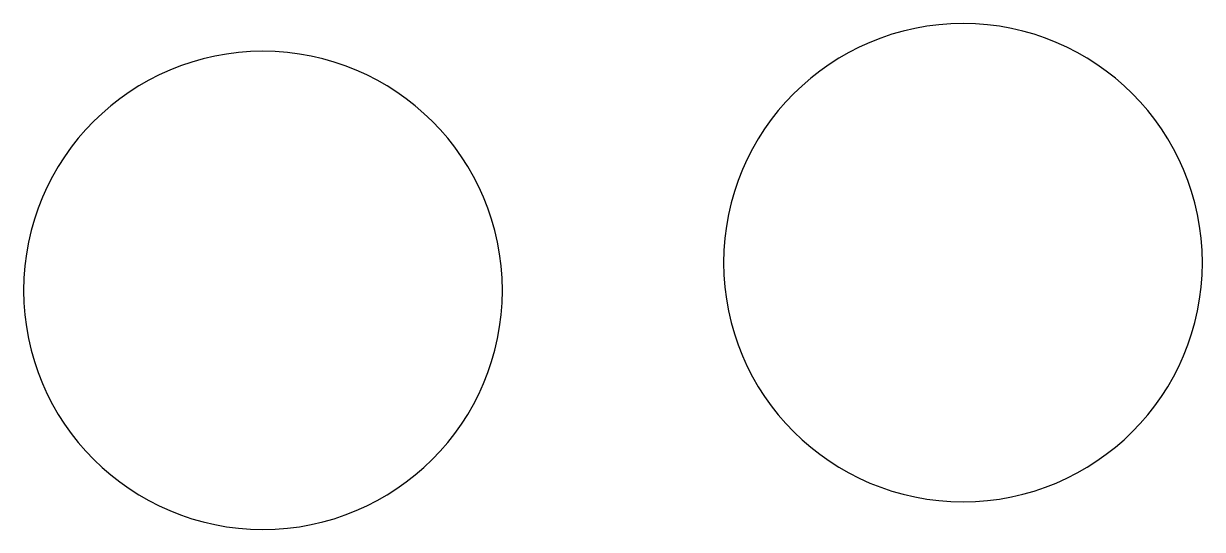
# Model space of a CAD drawing. Header units: centimetres. Extents: x -3.81 to 3.81, y -1.64 to 1.64.
import ezdxf

# ---------------------------------------------------------------- set-up
doc = ezdxf.new("R2010")
doc.units = ezdxf.units.CM
doc.header["$MEASUREMENT"] = 0
doc.layers.add('Camada 1', color=7, linetype='Continuous')

msp = doc.modelspace()

# ---------------------------------------------------------------- linework, layer by layer
at = {"layer": 'Camada 1'}
for points in [[(0.7153, 0.08944), (0.7153, 0.94471), (1.40843, 1.63784), (2.26491, 1.63784), (2.26491, 1.63784), (3.11901, 1.63784), (3.81214, 0.94471), (3.81214, 0.08945), (3.81214, 0.08945), (3.81214, -0.76581), (3.11904, -1.45897), (2.26491, -1.45897), (2.26491, -1.45897), (1.40843, -1.45898), (0.7153, -0.76585), (0.7153, 0.08944)], [(-3.81212, -0.08997), (-3.81212, 0.76532), (-3.11901, 1.45842), (-2.26372, 1.45842), (-2.26372, 1.45842), (-1.40843, 1.45842), (-0.71535, 0.76532), (-0.71535, -0.08997), (-0.71535, -0.08997), (-0.71535, -0.94473), (-1.40843, -1.63784), (-2.26372, -1.63784), (-2.26372, -1.63784), (-3.11901, -1.63784), (-3.81212, -0.94473), (-3.81212, -0.08997)]]:
    msp.add_open_spline(points, degree=3, knots=[0, 0, 0, 0, 0.2, 0.2, 0.2, 0.2, 0.4, 0.4, 0.4, 0.4, 0.6, 0.6, 0.6, 0.6, 1, 1, 1, 1], dxfattribs=at)

doc.saveas('drawing.dxf')
